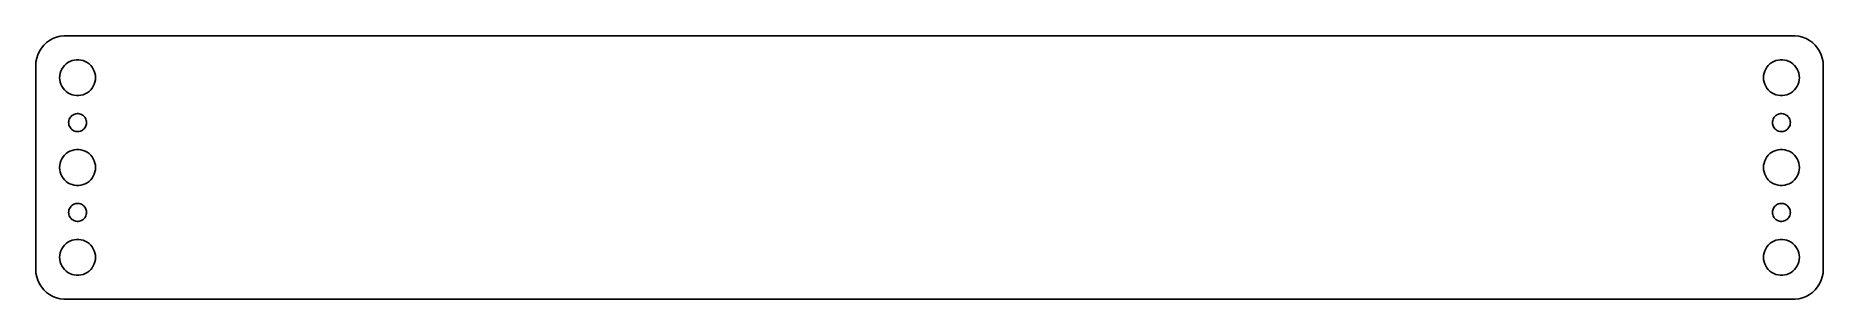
# Model space of a CAD drawing. Header units: metres. Extents: x -150 to 150, y -22 to 22.
import ezdxf

# ---------------------------------------------------------------- set-up
doc = ezdxf.new("R2010")
doc.units = ezdxf.units.M

msp = doc.modelspace()

# ---------------------------------------------------------------- linework, layer by layer
for p, q in [((-147.179, 21.2216), (-147.687, 20.8526)), ((-146.629, 21.5241), (-147.179, 21.2216)), ((-146.045, 21.7553), (-146.629, 21.5241)), ((-145.437, 21.9114), (-146.045, 21.7553)), ((-144.814, 21.9901), (-145.437, 21.9114)), ((144.814, 21.9901), (-144.814, 21.9901)), ((145.437, 21.9114), (144.814, 21.9901)), ((146.045, 21.7553), (145.437, 21.9114)), ((146.629, 21.5241), (146.045, 21.7553)), ((147.179, 21.2216), (146.629, 21.5241)), ((147.687, 20.8526), (147.179, 21.2216)), ((-149.343, 18.2434), (-149.461, 17.6267)), ((-149.149, 18.8406), (-149.343, 18.2434)), ((-148.882, 19.4088), (-149.149, 18.8406)), ((-148.545, 19.9389), (-148.882, 19.4088)), ((-148.145, 20.4227), (-148.545, 19.9389)), ((-147.687, 20.8526), (-148.145, 20.4227)), ((-143.427, 17.8532), (-143.062, 17.9469)), ((-143.062, 17.9469), (-142.688, 17.9941)), ((-142.688, 17.9941), (-142.312, 17.9941)), ((-142.312, 17.9941), (-141.938, 17.9469)), ((-141.938, 17.9469), (-141.573, 17.8532)), ((141.573, 17.8532), (141.938, 17.9469)), ((141.938, 17.9469), (142.312, 17.9941)), ((142.312, 17.9941), (142.688, 17.9941)), ((142.688, 17.9941), (143.062, 17.9469)), ((143.062, 17.9469), (143.427, 17.8532)), ((148.145, 20.4227), (147.687, 20.8526)), ((148.545, 19.9389), (148.145, 20.4227)), ((148.882, 19.4088), (148.545, 19.9389)), ((149.149, 18.8406), (148.882, 19.4088)), ((149.343, 18.2434), (149.149, 18.8406)), ((149.461, 17.6267), (149.343, 18.2434)), ((-149.461, 17.6267), (-149.5, 17)), ((-149.5, 17), (-149.5, -17)), ((-145.5, 15), (-145.476, 15.376)), ((-145.476, 14.624), (-145.5, 15)), ((-145.476, 15.376), (-145.406, 15.7461)), ((-145.406, 15.7461), (-145.289, 16.1044)), ((-145.289, 16.1044), (-145.129, 16.4453)), ((-145.129, 16.4453), (-144.927, 16.7634)), ((-144.927, 16.7634), (-144.687, 17.0536)), ((-144.687, 17.0536), (-144.412, 17.3115)), ((-144.412, 17.3115), (-144.107, 17.533)), ((-144.107, 17.533), (-143.777, 17.7145)), ((-143.777, 17.7145), (-143.427, 17.8532)), ((-141.573, 17.8532), (-141.223, 17.7145)), ((-141.223, 17.7145), (-140.893, 17.533)), ((-140.893, 17.533), (-140.588, 17.3115)), ((-140.588, 17.3115), (-140.313, 17.0536)), ((-140.313, 17.0536), (-140.073, 16.7634)), ((-140.073, 16.7634), (-139.871, 16.4453)), ((-139.871, 16.4453), (-139.711, 16.1044)), ((-139.711, 16.1044), (-139.594, 15.7461)), ((-139.594, 15.7461), (-139.524, 15.376)), ((-139.524, 15.376), (-139.5, 15)), ((-139.5, 15), (-139.524, 14.624)), ((139.5, 15), (139.524, 15.376)), ((139.524, 14.624), (139.5, 15)), ((139.524, 15.376), (139.594, 15.7461)), ((139.594, 15.7461), (139.711, 16.1044)), ((139.711, 16.1044), (139.871, 16.4453)), ((139.871, 16.4453), (140.073, 16.7634)), ((140.073, 16.7634), (140.313, 17.0536)), ((140.313, 17.0536), (140.588, 17.3115)), ((140.588, 17.3115), (140.893, 17.533)), ((140.893, 17.533), (141.223, 17.7145)), ((141.223, 17.7145), (141.573, 17.8532)), ((143.427, 17.8532), (143.777, 17.7145)), ((143.777, 17.7145), (144.107, 17.533)), ((144.107, 17.533), (144.412, 17.3115)), ((144.412, 17.3115), (144.687, 17.0536)), ((144.687, 17.0536), (144.927, 16.7634)), ((144.927, 16.7634), (145.129, 16.4453)), ((145.129, 16.4453), (145.289, 16.1044)), ((145.289, 16.1044), (145.406, 15.7461)), ((145.406, 15.7461), (145.476, 15.376)), ((145.476, 15.376), (145.5, 15)), ((145.5, 15), (145.476, 14.624)), ((149.5, 17), (149.461, 17.6267)), ((149.5, -17), (149.5, 17)), ((-145.406, 14.2539), (-145.476, 14.624)), ((-145.289, 13.8956), (-145.406, 14.2539)), ((-145.129, 13.5547), (-145.289, 13.8956)), ((-144.927, 13.2366), (-145.129, 13.5547)), ((-144.687, 12.9464), (-144.927, 13.2366)), ((-144.412, 12.6884), (-144.687, 12.9464)), ((-144.107, 12.467), (-144.412, 12.6884)), ((-143.777, 12.2855), (-144.107, 12.467)), ((-143.427, 12.1468), (-143.777, 12.2855)), ((-143.062, 12.0531), (-143.427, 12.1468)), ((-142.688, 12.0059), (-143.062, 12.0531)), ((-142.312, 12.0059), (-142.688, 12.0059)), ((-141.938, 12.0531), (-142.312, 12.0059)), ((-141.573, 12.1468), (-141.938, 12.0531)), ((-141.223, 12.2855), (-141.573, 12.1468)), ((-140.893, 12.467), (-141.223, 12.2855)), ((-140.588, 12.6884), (-140.893, 12.467)), ((-140.313, 12.9464), (-140.588, 12.6884)), ((-140.073, 13.2366), (-140.313, 12.9464)), ((-139.871, 13.5547), (-140.073, 13.2366)), ((-139.711, 13.8956), (-139.871, 13.5547)), ((-139.594, 14.2539), (-139.711, 13.8956)), ((-139.524, 14.624), (-139.594, 14.2539)), ((139.594, 14.2539), (139.524, 14.624)), ((139.711, 13.8956), (139.594, 14.2539)), ((139.871, 13.5547), (139.711, 13.8956)), ((140.073, 13.2366), (139.871, 13.5547)), ((140.313, 12.9464), (140.073, 13.2366)), ((140.588, 12.6884), (140.313, 12.9464)), ((140.893, 12.467), (140.588, 12.6884)), ((141.223, 12.2855), (140.893, 12.467)), ((141.573, 12.1468), (141.223, 12.2855)), ((141.938, 12.0531), (141.573, 12.1468)), ((142.312, 12.0059), (141.938, 12.0531)), ((142.688, 12.0059), (142.312, 12.0059)), ((143.062, 12.0531), (142.688, 12.0059)), ((143.427, 12.1468), (143.062, 12.0531)), ((143.777, 12.2855), (143.427, 12.1468)), ((144.107, 12.467), (143.777, 12.2855)), ((144.412, 12.6884), (144.107, 12.467)), ((144.687, 12.9464), (144.412, 12.6884)), ((144.927, 13.2366), (144.687, 12.9464)), ((145.129, 13.5547), (144.927, 13.2366)), ((145.289, 13.8956), (145.129, 13.5547)), ((145.406, 14.2539), (145.289, 13.8956)), ((145.476, 14.624), (145.406, 14.2539)), ((-142.964, 8.92657), (-142.781, 8.97342)), ((-142.781, 8.97342), (-142.594, 8.99704)), ((-142.594, 8.99704), (-142.406, 8.99704)), ((-142.406, 8.99704), (-142.219, 8.97342)), ((-142.219, 8.97342), (-142.036, 8.92657)), ((142.036, 8.92657), (142.219, 8.97342)), ((142.219, 8.97342), (142.406, 8.99704)), ((142.406, 8.99704), (142.594, 8.99704)), ((142.594, 8.99704), (142.781, 8.97342)), ((142.781, 8.97342), (142.964, 8.92657)), ((-144, 7.5), (-143.988, 7.68799)), ((-143.988, 7.312), (-144, 7.5)), ((-143.988, 7.68799), (-143.953, 7.87303)), ((-143.953, 7.12695), (-143.988, 7.312)), ((-143.953, 7.87303), (-143.895, 8.05219)), ((-143.895, 6.9478), (-143.953, 7.12695)), ((-143.895, 8.05219), (-143.814, 8.22263)), ((-143.814, 6.77736), (-143.895, 6.9478)), ((-143.814, 8.22263), (-143.714, 8.38167)), ((-143.714, 6.61832), (-143.814, 6.77736)), ((-143.714, 8.38167), (-143.593, 8.52681)), ((-143.593, 6.47318), (-143.714, 6.61832)), ((-143.593, 8.52681), (-143.456, 8.65576)), ((-143.456, 6.34422), (-143.593, 6.47318)), ((-143.456, 8.65576), (-143.304, 8.76648)), ((-143.304, 6.23351), (-143.456, 6.34422)), ((-143.304, 8.76648), (-143.139, 8.85724)), ((-143.139, 6.14275), (-143.304, 6.23351)), ((-143.139, 8.85724), (-142.964, 8.92657)), ((-142.964, 6.07341), (-143.139, 6.14275)), ((-142.781, 6.02657), (-142.964, 6.07341)), ((-142.594, 6.00294), (-142.781, 6.02657)), ((-142.406, 6.00294), (-142.594, 6.00294)), ((-142.219, 6.02657), (-142.406, 6.00294)), ((-142.036, 6.07341), (-142.219, 6.02657)), ((-142.036, 8.92657), (-141.861, 8.85724)), ((-141.861, 6.14275), (-142.036, 6.07341)), ((-141.861, 8.85724), (-141.696, 8.76648)), ((-141.696, 6.23351), (-141.861, 6.14275)), ((-141.696, 8.76648), (-141.544, 8.65576)), ((-141.544, 6.34422), (-141.696, 6.23351)), ((-141.544, 8.65576), (-141.407, 8.52681)), ((-141.407, 6.47318), (-141.544, 6.34422)), ((-141.407, 8.52681), (-141.286, 8.38167)), ((-141.286, 6.61832), (-141.407, 6.47318)), ((-141.286, 8.38167), (-141.186, 8.22263)), ((-141.186, 6.77736), (-141.286, 6.61832)), ((-141.186, 8.22263), (-141.105, 8.05219)), ((-141.105, 6.9478), (-141.186, 6.77736)), ((-141.105, 8.05219), (-141.047, 7.87303)), ((-141.047, 7.12695), (-141.105, 6.9478)), ((-141.047, 7.87303), (-141.012, 7.68799)), ((-141.012, 7.312), (-141.047, 7.12695)), ((-141.012, 7.68799), (-141, 7.5)), ((-141, 7.5), (-141.012, 7.312)), ((141, 7.5), (141.012, 7.68799)), ((141.012, 7.312), (141, 7.5)), ((141.012, 7.68799), (141.047, 7.87303)), ((141.047, 7.12695), (141.012, 7.312)), ((141.047, 7.87303), (141.105, 8.05219)), ((141.105, 6.9478), (141.047, 7.12695)), ((141.105, 8.05219), (141.186, 8.22263)), ((141.186, 6.77736), (141.105, 6.9478)), ((141.186, 8.22263), (141.286, 8.38167)), ((141.286, 6.61832), (141.186, 6.77736)), ((141.286, 8.38167), (141.407, 8.52681)), ((141.407, 6.47318), (141.286, 6.61832)), ((141.407, 8.52681), (141.544, 8.65576)), ((141.544, 6.34422), (141.407, 6.47318)), ((141.544, 8.65576), (141.696, 8.76648)), ((141.696, 6.23351), (141.544, 6.34422)), ((141.696, 8.76648), (141.861, 8.85724)), ((141.861, 6.14275), (141.696, 6.23351)), ((141.861, 8.85724), (142.036, 8.92657)), ((142.036, 6.07341), (141.861, 6.14275)), ((142.219, 6.02657), (142.036, 6.07341)), ((142.406, 6.00294), (142.219, 6.02657)), ((142.594, 6.00294), (142.406, 6.00294)), ((142.781, 6.02657), (142.594, 6.00294)), ((142.964, 6.07341), (142.781, 6.02657)), ((142.964, 8.92657), (143.139, 8.85724)), ((143.139, 6.14275), (142.964, 6.07341)), ((143.139, 8.85724), (143.304, 8.76648)), ((143.304, 6.23351), (143.139, 6.14275)), ((143.304, 8.76648), (143.456, 8.65576)), ((143.456, 6.34422), (143.304, 6.23351)), ((143.456, 8.65576), (143.593, 8.52681)), ((143.593, 6.47318), (143.456, 6.34422)), ((143.593, 8.52681), (143.714, 8.38167)), ((143.714, 6.61832), (143.593, 6.47318)), ((143.714, 8.38167), (143.814, 8.22263)), ((143.814, 6.77736), (143.714, 6.61832)), ((143.814, 8.22263), (143.895, 8.05219)), ((143.895, 6.9478), (143.814, 6.77736)), ((143.895, 8.05219), (143.953, 7.87303)), ((143.953, 7.12695), (143.895, 6.9478)), ((143.953, 7.87303), (143.988, 7.68799)), ((143.988, 7.312), (143.953, 7.12695)), ((143.988, 7.68799), (144, 7.5)), ((144, 7.5), (143.988, 7.312)), ((-143.062, 2.94685), (-142.688, 2.99408)), ((-142.688, 2.99408), (-142.312, 2.99408)), ((-142.312, 2.99408), (-141.938, 2.94685)), ((141.938, 2.94685), (142.312, 2.99408)), ((142.312, 2.99408), (142.688, 2.99408)), ((142.688, 2.99408), (143.062, 2.94685)), ((-145.5, 0), (-145.476, 0.37599)), ((-145.476, -0.37599), (-145.5, 0)), ((-145.476, 0.37599), (-145.406, 0.74606)), ((-145.406, 0.74606), (-145.289, 1.10437)), ((-145.289, 1.10437), (-145.129, 1.44525)), ((-145.129, 1.44525), (-144.927, 1.76335)), ((-144.927, 1.76335), (-144.687, 2.05363)), ((-144.687, 2.05363), (-144.412, 2.31154)), ((-144.412, 2.31154), (-144.107, 2.53297)), ((-144.107, 2.53297), (-143.777, 2.71448)), ((-143.777, 2.71448), (-143.427, 2.85316)), ((-143.427, 2.85316), (-143.062, 2.94685)), ((-141.938, 2.94685), (-141.573, 2.85316)), ((-141.573, 2.85316), (-141.223, 2.71448)), ((-141.223, 2.71448), (-140.893, 2.53297)), ((-140.893, 2.53297), (-140.588, 2.31154)), ((-140.588, 2.31154), (-140.313, 2.05363)), ((-140.313, 2.05363), (-140.073, 1.76335)), ((-140.073, 1.76335), (-139.871, 1.44525)), ((-139.871, 1.44525), (-139.711, 1.10437)), ((-139.711, 1.10437), (-139.594, 0.74606)), ((-139.594, 0.74606), (-139.524, 0.37599)), ((-139.524, 0.37599), (-139.5, 0)), ((-139.5, 0), (-139.524, -0.37599)), ((139.5, 0), (139.524, 0.37599)), ((139.524, -0.37599), (139.5, 0)), ((139.524, 0.37599), (139.594, 0.74606)), ((139.594, 0.74606), (139.711, 1.10437)), ((139.711, 1.10437), (139.871, 1.44525)), ((139.871, 1.44525), (140.073, 1.76335)), ((140.073, 1.76335), (140.313, 2.05363)), ((140.313, 2.05363), (140.588, 2.31154)), ((140.588, 2.31154), (140.893, 2.53297)), ((140.893, 2.53297), (141.223, 2.71448)), ((141.223, 2.71448), (141.573, 2.85316)), ((141.573, 2.85316), (141.938, 2.94685)), ((143.062, 2.94685), (143.427, 2.85316)), ((143.427, 2.85316), (143.777, 2.71448)), ((143.777, 2.71448), (144.107, 2.53297)), ((144.107, 2.53297), (144.412, 2.31154)), ((144.412, 2.31154), (144.687, 2.05363)), ((144.687, 2.05363), (144.927, 1.76335)), ((144.927, 1.76335), (145.129, 1.44525)), ((145.129, 1.44525), (145.289, 1.10437)), ((145.289, 1.10437), (145.406, 0.74606)), ((145.406, 0.74606), (145.476, 0.37599)), ((145.476, 0.37599), (145.5, 0)), ((145.5, 0), (145.476, -0.37599)), ((-145.406, -0.74606), (-145.476, -0.37599)), ((-145.289, -1.10437), (-145.406, -0.74606)), ((-145.129, -1.44525), (-145.289, -1.10437)), ((-144.927, -1.76335), (-145.129, -1.44525)), ((-144.687, -2.05363), (-144.927, -1.76335)), ((-144.412, -2.31154), (-144.687, -2.05363)), ((-144.107, -2.53297), (-144.412, -2.31154)), ((-143.777, -2.71448), (-144.107, -2.53297)), ((-143.427, -2.85316), (-143.777, -2.71448)), ((-143.062, -2.94685), (-143.427, -2.85316)), ((-142.688, -2.99408), (-143.062, -2.94685)), ((-141.938, -2.94685), (-142.312, -2.99408)), ((-141.573, -2.85316), (-141.938, -2.94685)), ((-141.223, -2.71448), (-141.573, -2.85316)), ((-140.893, -2.53297), (-141.223, -2.71448)), ((-140.588, -2.31154), (-140.893, -2.53297)), ((-140.313, -2.05363), (-140.588, -2.31154)), ((-140.073, -1.76335), (-140.313, -2.05363)), ((-139.871, -1.44525), (-140.073, -1.76335)), ((-139.711, -1.10437), (-139.871, -1.44525)), ((-139.594, -0.74606), (-139.711, -1.10437)), ((-139.524, -0.37599), (-139.594, -0.74606)), ((139.594, -0.74606), (139.524, -0.37599)), ((139.711, -1.10437), (139.594, -0.74606)), ((139.871, -1.44525), (139.711, -1.10437)), ((140.073, -1.76335), (139.871, -1.44525)), ((140.313, -2.05363), (140.073, -1.76335)), ((140.588, -2.31154), (140.313, -2.05363)), ((140.893, -2.53297), (140.588, -2.31154)), ((141.223, -2.71448), (140.893, -2.53297)), ((141.573, -2.85316), (141.223, -2.71448)), ((141.938, -2.94685), (141.573, -2.85316)), ((142.312, -2.99408), (141.938, -2.94685)), ((143.062, -2.94685), (142.688, -2.99408)), ((143.427, -2.85316), (143.062, -2.94685)), ((143.777, -2.71448), (143.427, -2.85316)), ((144.107, -2.53297), (143.777, -2.71448)), ((144.412, -2.31154), (144.107, -2.53297)), ((144.687, -2.05363), (144.412, -2.31154)), ((144.927, -1.76335), (144.687, -2.05363)), ((145.129, -1.44525), (144.927, -1.76335)), ((145.289, -1.10437), (145.129, -1.44525)), ((145.406, -0.74606), (145.289, -1.10437)), ((145.476, -0.37599), (145.406, -0.74606)), ((-142.312, -2.99408), (-142.688, -2.99408)), ((142.688, -2.99408), (142.312, -2.99408)), ((-144, -7.5), (-143.988, -7.312)), ((-143.988, -7.68799), (-144, -7.5)), ((-143.988, -7.312), (-143.953, -7.12695)), ((-143.953, -7.87303), (-143.988, -7.68799)), ((-143.953, -7.12695), (-143.895, -6.9478)), ((-143.895, -8.05219), (-143.953, -7.87303)), ((-143.895, -6.9478), (-143.814, -6.77736)), ((-143.814, -8.22263), (-143.895, -8.05219)), ((-143.814, -6.77736), (-143.714, -6.61832)), ((-143.714, -8.38167), (-143.814, -8.22263)), ((-143.714, -6.61832), (-143.593, -6.47318)), ((-143.593, -8.52681), (-143.714, -8.38167)), ((-143.593, -6.47318), (-143.456, -6.34422)), ((-143.456, -8.65576), (-143.593, -8.52681)), ((-143.456, -6.34422), (-143.304, -6.23351)), ((-143.304, -8.76648), (-143.456, -8.65576)), ((-143.304, -6.23351), (-143.139, -6.14275)), ((-143.139, -8.85724), (-143.304, -8.76648)), ((-143.139, -6.14275), (-142.964, -6.07341)), ((-142.964, -8.92657), (-143.139, -8.85724)), ((-142.964, -6.07341), (-142.781, -6.02657)), ((-142.781, -8.97342), (-142.964, -8.92657)), ((-142.781, -6.02657), (-142.594, -6.00294)), ((-142.594, -6.00294), (-142.406, -6.00294)), ((-142.406, -6.00294), (-142.219, -6.02657)), ((-142.219, -6.02657), (-142.036, -6.07341)), ((-142.036, -8.92657), (-142.219, -8.97342)), ((-142.036, -6.07341), (-141.861, -6.14275)), ((-141.861, -8.85724), (-142.036, -8.92657)), ((-141.861, -6.14275), (-141.696, -6.23351)), ((-141.696, -8.76648), (-141.861, -8.85724)), ((-141.696, -6.23351), (-141.544, -6.34422)), ((-141.544, -8.65576), (-141.696, -8.76648)), ((-141.544, -6.34422), (-141.407, -6.47318)), ((-141.407, -8.52681), (-141.544, -8.65576)), ((-141.407, -6.47318), (-141.286, -6.61832)), ((-141.286, -8.38167), (-141.407, -8.52681)), ((-141.286, -6.61832), (-141.186, -6.77736)), ((-141.186, -8.22263), (-141.286, -8.38167)), ((-141.186, -6.77736), (-141.105, -6.9478)), ((-141.105, -8.05219), (-141.186, -8.22263)), ((-141.105, -6.9478), (-141.047, -7.12695)), ((-141.047, -7.87303), (-141.105, -8.05219)), ((-141.047, -7.12695), (-141.012, -7.312)), ((-141.012, -7.68799), (-141.047, -7.87303)), ((-141.012, -7.312), (-141, -7.5)), ((-141, -7.5), (-141.012, -7.68799)), ((141, -7.5), (141.012, -7.312)), ((141.012, -7.68799), (141, -7.5)), ((141.012, -7.312), (141.047, -7.12695)), ((141.047, -7.87303), (141.012, -7.68799)), ((141.047, -7.12695), (141.105, -6.9478)), ((141.105, -8.05219), (141.047, -7.87303)), ((141.105, -6.9478), (141.186, -6.77736)), ((141.186, -8.22263), (141.105, -8.05219)), ((141.186, -6.77736), (141.286, -6.61832)), ((141.286, -8.38167), (141.186, -8.22263)), ((141.286, -6.61832), (141.407, -6.47318)), ((141.407, -8.52681), (141.286, -8.38167)), ((141.407, -6.47318), (141.544, -6.34422)), ((141.544, -8.65576), (141.407, -8.52681)), ((141.544, -6.34422), (141.696, -6.23351)), ((141.696, -8.76648), (141.544, -8.65576)), ((141.696, -6.23351), (141.861, -6.14275)), ((141.861, -8.85724), (141.696, -8.76648)), ((141.861, -6.14275), (142.036, -6.07341)), ((142.036, -8.92657), (141.861, -8.85724)), ((142.036, -6.07341), (142.219, -6.02657)), ((142.219, -8.97342), (142.036, -8.92657)), ((142.219, -6.02657), (142.406, -6.00294)), ((142.406, -6.00294), (142.594, -6.00294)), ((142.594, -6.00294), (142.781, -6.02657)), ((142.781, -6.02657), (142.964, -6.07341)), ((142.964, -8.92657), (142.781, -8.97342)), ((142.964, -6.07341), (143.139, -6.14275)), ((143.139, -8.85724), (142.964, -8.92657)), ((143.139, -6.14275), (143.304, -6.23351)), ((143.304, -8.76648), (143.139, -8.85724)), ((143.304, -6.23351), (143.456, -6.34422)), ((143.456, -8.65576), (143.304, -8.76648)), ((143.456, -6.34422), (143.593, -6.47318)), ((143.593, -8.52681), (143.456, -8.65576)), ((143.593, -6.47318), (143.714, -6.61832)), ((143.714, -8.38167), (143.593, -8.52681)), ((143.714, -6.61832), (143.814, -6.77736)), ((143.814, -8.22263), (143.714, -8.38167)), ((143.814, -6.77736), (143.895, -6.9478)), ((143.895, -8.05219), (143.814, -8.22263)), ((143.895, -6.9478), (143.953, -7.12695)), ((143.953, -7.87303), (143.895, -8.05219)), ((143.953, -7.12695), (143.988, -7.312)), ((143.988, -7.68799), (143.953, -7.87303)), ((143.988, -7.312), (144, -7.5)), ((144, -7.5), (143.988, -7.68799)), ((-142.594, -8.99704), (-142.781, -8.97342)), ((-142.406, -8.99704), (-142.594, -8.99704)), ((-142.219, -8.97342), (-142.406, -8.99704)), ((142.406, -8.99704), (142.219, -8.97342)), ((142.594, -8.99704), (142.406, -8.99704)), ((142.781, -8.97342), (142.594, -8.99704)), ((-145.5, -15), (-145.476, -14.624)), ((-145.476, -14.624), (-145.406, -14.2539)), ((-145.406, -14.2539), (-145.289, -13.8956)), ((-145.289, -13.8956), (-145.129, -13.5547)), ((-145.129, -13.5547), (-144.927, -13.2366)), ((-144.927, -13.2366), (-144.687, -12.9464)), ((-144.687, -12.9464), (-144.412, -12.6884)), ((-144.412, -12.6884), (-144.107, -12.467)), ((-144.107, -12.467), (-143.777, -12.2855)), ((-143.777, -12.2855), (-143.427, -12.1468)), ((-143.427, -12.1468), (-143.062, -12.0531)), ((-143.062, -12.0531), (-142.688, -12.0059)), ((-142.688, -12.0059), (-142.312, -12.0059)), ((-142.312, -12.0059), (-141.938, -12.0531)), ((-141.938, -12.0531), (-141.573, -12.1468)), ((-141.573, -12.1468), (-141.223, -12.2855)), ((-141.223, -12.2855), (-140.893, -12.467)), ((-140.893, -12.467), (-140.588, -12.6884)), ((-140.588, -12.6884), (-140.313, -12.9464)), ((-140.313, -12.9464), (-140.073, -13.2366)), ((-140.073, -13.2366), (-139.871, -13.5547)), ((-139.871, -13.5547), (-139.711, -13.8956)), ((-139.711, -13.8956), (-139.594, -14.2539)), ((-139.594, -14.2539), (-139.524, -14.624)), ((-139.524, -14.624), (-139.5, -15)), ((139.5, -15), (139.524, -14.624)), ((139.524, -14.624), (139.594, -14.2539)), ((139.594, -14.2539), (139.711, -13.8956)), ((139.711, -13.8956), (139.871, -13.5547)), ((139.871, -13.5547), (140.073, -13.2366)), ((140.073, -13.2366), (140.313, -12.9464)), ((140.313, -12.9464), (140.588, -12.6884)), ((140.588, -12.6884), (140.893, -12.467)), ((140.893, -12.467), (141.223, -12.2855)), ((141.223, -12.2855), (141.573, -12.1468)), ((141.573, -12.1468), (141.938, -12.0531)), ((141.938, -12.0531), (142.312, -12.0059)), ((142.312, -12.0059), (142.688, -12.0059)), ((142.688, -12.0059), (143.062, -12.0531)), ((143.062, -12.0531), (143.427, -12.1468)), ((143.427, -12.1468), (143.777, -12.2855)), ((143.777, -12.2855), (144.107, -12.467)), ((144.107, -12.467), (144.412, -12.6884)), ((144.412, -12.6884), (144.687, -12.9464)), ((144.687, -12.9464), (144.927, -13.2366)), ((144.927, -13.2366), (145.129, -13.5547)), ((145.129, -13.5547), (145.289, -13.8956)), ((145.289, -13.8956), (145.406, -14.2539)), ((145.406, -14.2539), (145.476, -14.624)), ((145.476, -14.624), (145.5, -15)), ((-149.5, -17), (-149.461, -17.6267)), ((-149.461, -17.6267), (-149.343, -18.2434)), ((-145.476, -15.376), (-145.5, -15)), ((-145.406, -15.7461), (-145.476, -15.376)), ((-145.289, -16.1044), (-145.406, -15.7461)), ((-145.129, -16.4453), (-145.289, -16.1044)), ((-144.927, -16.7634), (-145.129, -16.4453)), ((-144.687, -17.0536), (-144.927, -16.7634)), ((-144.412, -17.3115), (-144.687, -17.0536)), ((-144.107, -17.533), (-144.412, -17.3115)), ((-143.777, -17.7145), (-144.107, -17.533)), ((-143.427, -17.8532), (-143.777, -17.7145)), ((-143.062, -17.9469), (-143.427, -17.8532)), ((-141.573, -17.8532), (-141.938, -17.9469)), ((-141.223, -17.7145), (-141.573, -17.8532)), ((-140.893, -17.533), (-141.223, -17.7145)), ((-140.588, -17.3115), (-140.893, -17.533)), ((-140.313, -17.0536), (-140.588, -17.3115)), ((-140.073, -16.7634), (-140.313, -17.0536)), ((-139.871, -16.4453), (-140.073, -16.7634)), ((-139.711, -16.1044), (-139.871, -16.4453)), ((-139.594, -15.7461), (-139.711, -16.1044)), ((-139.524, -15.376), (-139.594, -15.7461)), ((-139.5, -15), (-139.524, -15.376)), ((139.524, -15.376), (139.5, -15)), ((139.594, -15.7461), (139.524, -15.376)), ((139.711, -16.1044), (139.594, -15.7461)), ((139.871, -16.4453), (139.711, -16.1044)), ((140.073, -16.7634), (139.871, -16.4453)), ((140.313, -17.0536), (140.073, -16.7634)), ((140.588, -17.3115), (140.313, -17.0536)), ((140.893, -17.533), (140.588, -17.3115)), ((141.223, -17.7145), (140.893, -17.533)), ((141.573, -17.8532), (141.223, -17.7145)), ((141.938, -17.9469), (141.573, -17.8532)), ((143.427, -17.8532), (143.062, -17.9469)), ((143.777, -17.7145), (143.427, -17.8532)), ((144.107, -17.533), (143.777, -17.7145)), ((144.412, -17.3115), (144.107, -17.533)), ((144.687, -17.0536), (144.412, -17.3115)), ((144.927, -16.7634), (144.687, -17.0536)), ((145.129, -16.4453), (144.927, -16.7634)), ((145.289, -16.1044), (145.129, -16.4453)), ((145.406, -15.7461), (145.289, -16.1044)), ((145.476, -15.376), (145.406, -15.7461)), ((145.5, -15), (145.476, -15.376)), ((149.343, -18.2434), (149.461, -17.6267)), ((149.461, -17.6267), (149.5, -17)), ((-149.343, -18.2434), (-149.149, -18.8406)), ((-149.149, -18.8406), (-148.882, -19.4088)), ((-148.882, -19.4088), (-148.545, -19.9389)), ((-148.545, -19.9389), (-148.145, -20.4227)), ((-148.145, -20.4227), (-147.687, -20.8526)), ((-147.687, -20.8526), (-147.179, -21.2216)), ((-142.688, -17.9941), (-143.062, -17.9469)), ((-142.312, -17.9941), (-142.688, -17.9941)), ((-141.938, -17.9469), (-142.312, -17.9941)), ((142.312, -17.9941), (141.938, -17.9469)), ((142.688, -17.9941), (142.312, -17.9941)), ((143.062, -17.9469), (142.688, -17.9941)), ((147.179, -21.2216), (147.687, -20.8526)), ((147.687, -20.8526), (148.145, -20.4227)), ((148.145, -20.4227), (148.545, -19.9389)), ((148.545, -19.9389), (148.882, -19.4088)), ((148.882, -19.4088), (149.149, -18.8406)), ((149.149, -18.8406), (149.343, -18.2434)), ((-147.179, -21.2216), (-146.629, -21.5241)), ((-146.629, -21.5241), (-146.045, -21.7553)), ((-146.045, -21.7553), (-145.437, -21.9114)), ((-145.437, -21.9114), (-144.814, -21.9901)), ((-144.814, -21.9901), (144.814, -21.9901)), ((144.814, -21.9901), (145.437, -21.9114)), ((145.437, -21.9114), (146.045, -21.7553)), ((146.045, -21.7553), (146.629, -21.5241)), ((146.629, -21.5241), (147.179, -21.2216))]:
    msp.add_line(p, q)

doc.saveas('drawing.dxf')
